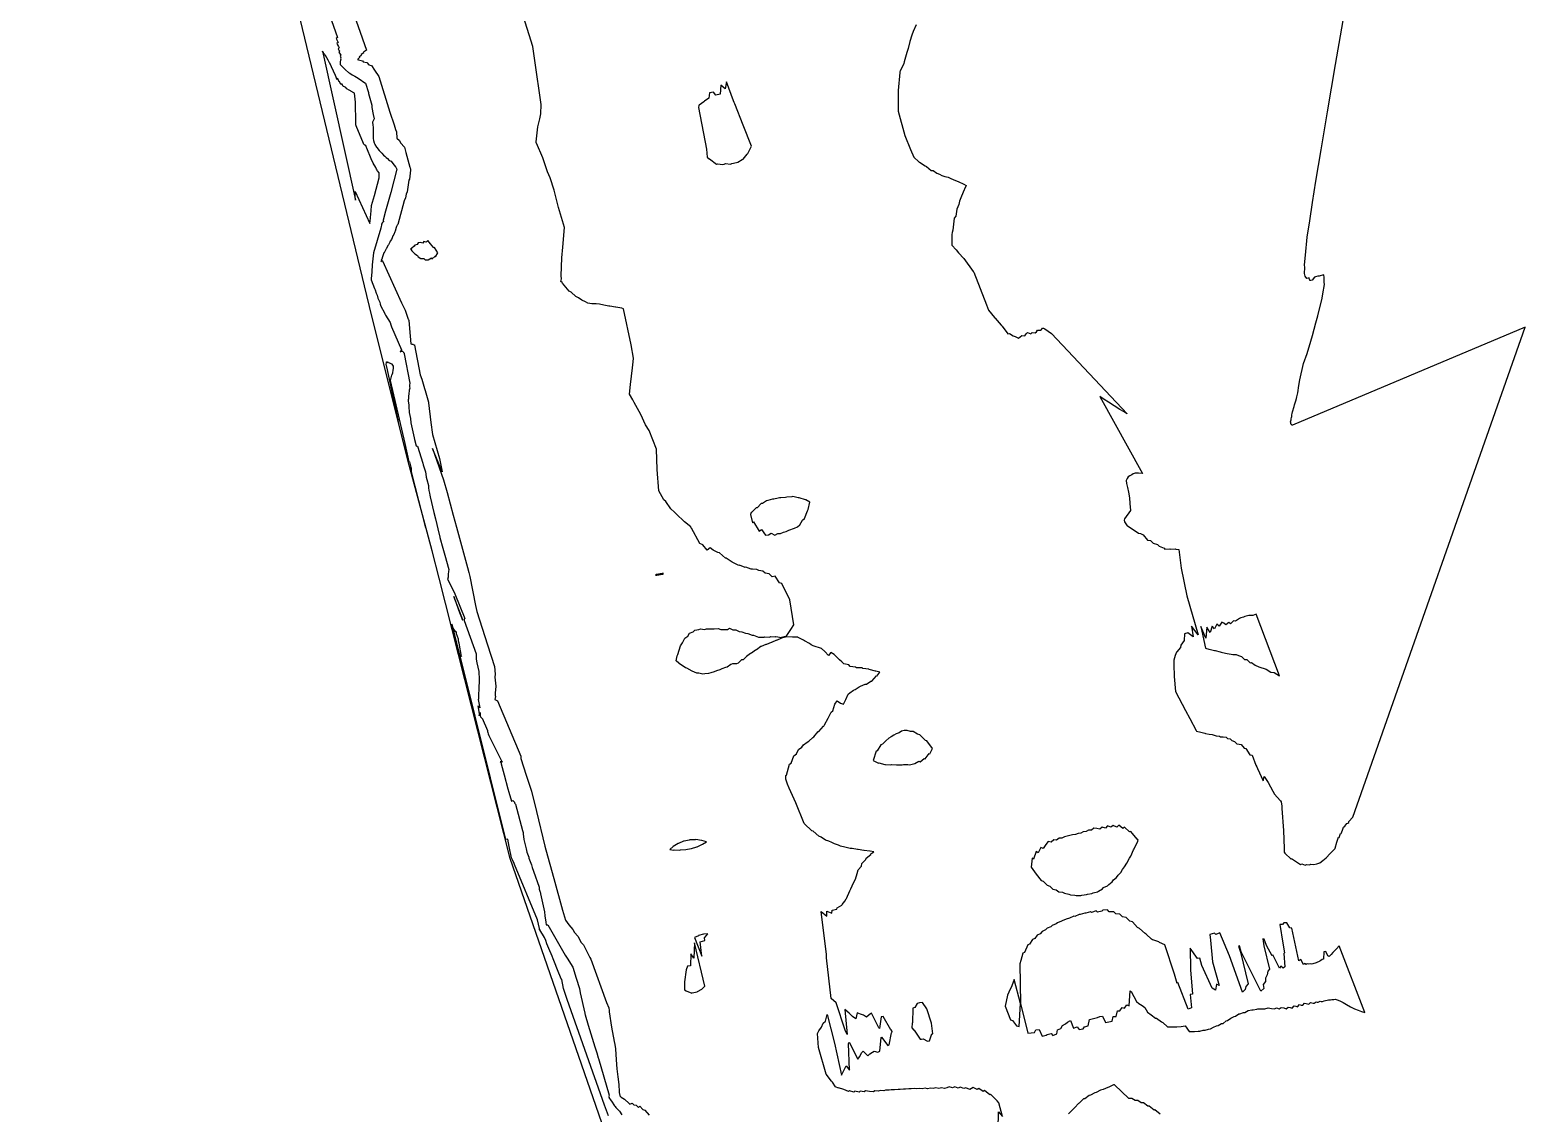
# Model space of a CAD drawing. Header units: metres. Extents: x 706349 to 713144, y 2649082 to 2655455.
# Drawn here: x 706421 to 707087, y 2653825 to 2654307 of the extents above; entities that cross this region are included whole.
import ezdxf

# ---------------------------------------------------------------- set-up
doc = ezdxf.new("R2010")
doc.units = ezdxf.units.M
for name, color, linetype in [('C-TINN-BNDY', 110, 'Continuous'), ('C-TOPO-MAJR', 9, 'Continuous'), ('C-TOPO-MINR', 8, 'Continuous')]:
    doc.layers.add(name, color=color, linetype=linetype)

msp = doc.modelspace()

# ---------------------------------------------------------------- linework, layer by layer
at = {"layer": 'C-TINN-BNDY', "color": 110, "linetype": 'Continuous', "lineweight": -3, "flags": 128}
msp.add_lwpolyline([(706690.92, 2653776.55), (706634.74, 2653938.43), (706603.15, 2654063.32), (706599.91, 2654075.47), (706589.72, 2654113.64), (706573.21, 2654179.4), (706570.87, 2654189.16), (706494.72, 2654504.87), (706438.2, 2654691.88), (706420.68, 2654774.1)], dxfattribs=at)
at = {"layer": 'C-TOPO-MAJR', "color": 9, "linetype": 'Continuous', "lineweight": -3, "flags": 128}
for points in [[(706815.7, 2654309.75), (706814.42, 2654306.79), (706813.78, 2654305.21), (706812.91, 2654302.27), (706812.07, 2654299.26), (706811.52, 2654297.4), (706810.38, 2654293.34), (706810.15, 2654292.56), (706808.58, 2654289.11), (706808.47, 2654288.81), (706808.46, 2654288.49), (706807.74, 2654280.58), (706807.75, 2654271.29), (706810.62, 2654260.42), (706813.18, 2654254.29), (706814.63, 2654250.8), (706816.87, 2654248.66), (706817.21, 2654248.61), (706819.69, 2654246.94), (706820.38, 2654246.63), (706822.41, 2654244.94), (706823.33, 2654244.85), (706824.88, 2654243.68), (706826.06, 2654243.24), (706827.19, 2654242.65), (706828.51, 2654242.13), (706829.94, 2654241.96), (706830.8, 2654241.41), (706832.42, 2654240.76), (706832.96, 2654240.61), (706834.68, 2654239.84), (706836.66, 2654238.9), (706836.92, 2654238.85), (706837.98, 2654238.21), (706837.27, 2654236.57), (706837.15, 2654236.19), (706835.98, 2654233.4), (706835.05, 2654231.16), (706834.65, 2654229.71), (706833.85, 2654227.68), (706833.38, 2654224.57), (706832.64, 2654223.59), (706832.05, 2654218.29), (706831.77, 2654217.21), (706831.57, 2654216.41), (706831.61, 2654211.58), (706833.5, 2654209.51), (706834.59, 2654208.14), (706837.02, 2654205.68), (706841.15, 2654199.86), (706841.25, 2654199.74), (706841.38, 2654199.51), (706847.01, 2654185.01), (706847.96, 2654182.68), (706850.65, 2654179.41), (706850.69, 2654179.31), (706850.87, 2654179.15), (706853.59, 2654175.92), (706854.1, 2654175.47), (706856.49, 2654172.14), (706857.28, 2654172.28), (706858.9, 2654171.26), (706859.9, 2654170.96), (706861.26, 2654170.13), (706862.13, 2654170.8), (706862.87, 2654171.4), (706864.2, 2654171.17), (706864.8, 2654172.13), (706865.38, 2654172.64), (706866.87, 2654172.13), (706867.43, 2654172.64), (706868.76, 2654172.56), (706869.33, 2654173.03), (706869.78, 2654173.69), (706871.1, 2654173.7), (706871.6, 2654174.07), (706871.99, 2654174.59), (706872.47, 2654174.59), (706873.03, 2654174.31), (706876.02, 2654172.19), (706909.79, 2654136.46), (706908.06, 2654137.5), (706906.42, 2654138.41), (706903.96, 2654140.02), (706901.41, 2654141.72), (706899.5, 2654142.87), (706897.51, 2654144.13), (706916.65, 2654109.83), (706914.85, 2654109.98), (706913.36, 2654110.01), (706912.35, 2654109.76), (706911.77, 2654109.27), (706910.89, 2654108.9), (706910.21, 2654108.37), (706909.69, 2654107.66), (706909.36, 2654106.75), (706909.47, 2654105.39), (706909.86, 2654103.63), (706910.28, 2654101.54), (706910.78, 2654099.06), (706911, 2654096.47), (706911.25, 2654093.41), (706908.57, 2654089.7), (706908.44, 2654089.15), (706908.55, 2654088.43), (706909.78, 2654086.63), (706910.14, 2654086.43), (706914.87, 2654083.28), (706915.72, 2654083.18), (706916.82, 2654082.62), (706918.75, 2654080.21), (706920.19, 2654080.09), (706921.41, 2654078.81), (706923.27, 2654078.28), (706924.03, 2654077.48), (706926.26, 2654076.56), (706926.59, 2654076.25), (706928.83, 2654076.31), (706929.01, 2654076.16), (706931.32, 2654076.28), (706931.4, 2654076.24), (706932.85, 2654076.1), (706933.82, 2654067.75), (706936.27, 2654055.34), (706941.36, 2654038.01), (706938.49, 2654041.91), (706939.11, 2654037.13), (706936.79, 2654038.85), (706935.27, 2654038.46), (706935.19, 2654035.48), (706933.72, 2654033.38), (706933.55, 2654032.44), (706931.83, 2654030.42), (706931.71, 2654030.27), (706931.19, 2654028.76), (706930.48, 2654026.69), (706930.59, 2654024.79), (706930.73, 2654019.44), (706931.34, 2654012.78), (706934.28, 2654007.13), (706935.78, 2654004.36), (706937.67, 2654000.78), (706940.46, 2653995.48), (706940.53, 2653995.36), (706940.69, 2653995.09), (706942.57, 2653994.67), (706944.37, 2653994.16), (706944.61, 2653994.09), (706946.23, 2653993.76), (706947.7, 2653993.65), (706948.05, 2653993.53), (706949.49, 2653993.1), (706950.83, 2653992.9), (706951.32, 2653992.61), (706952.57, 2653992.61), (706953.85, 2653992.38), (706954.42, 2653991.9), (706955.64, 2653991.66), (706956.39, 2653990.97), (706957.58, 2653990.48), (706958.61, 2653989.43), (706959.64, 2653989.26), (706960.63, 2653989.13), (706961.89, 2653987.48), (706962.7, 2653987.35), (706964.44, 2653984.61), (706965.42, 2653984.42), (706967.07, 2653980.02), (706967.58, 2653979.16), (706967.85, 2653978.43), (706970.35, 2653973.04), (706970.85, 2653974.88), (706972.64, 2653972.25), (706974.62, 2653968.42), (706975.45, 2653967.11), (706977.95, 2653964.19), (706978.04, 2653964.06), (706978.38, 2653963.68), (706978.63, 2653961.74), (706978.64, 2653960.67), (706979.46, 2653950.85), (706979.67, 2653942.78), (706979.79, 2653941.8), (706979.71, 2653941.14), (706980.04, 2653940.77), (706980.08, 2653940.79), (706982.78, 2653938.11), (706983.06, 2653938.33), (706985.22, 2653936.93), (706986.97, 2653935.68), (706987.53, 2653936.01), (706989.07, 2653935.4), (706989.67, 2653935.73), (706991.08, 2653935.59), (706991.65, 2653935.89), (706993, 2653935.77), (706994.27, 2653936.04), (706995.56, 2653936.53), (706996.95, 2653937.53), (706998.46, 2653938.64), (707000.3, 2653940.56), (707002.43, 2653942.87), (707002.46, 2653942.95), (707002.47, 2653942.95), (707003.27, 2653945.63), (707003.89, 2653947.82), (707004.17, 2653947.74), (707004.77, 2653949.55), (707005.09, 2653949.55), (707005.66, 2653951.06), (707006.11, 2653952.36), (707006.74, 2653952.86), (707007.24, 2653953.43), (707007.69, 2653953.92), (707008.13, 2653954.17), (707008.5, 2653954.38), (707008.6, 2653954.88), (707010.4, 2653956.73), (707087.11, 2654175.12), (706983.37, 2654131.44), (706983.18, 2654131.41), (706983.08, 2654131.51), (706982.98, 2654131.61), (706982.88, 2654131.72), (706982.66, 2654132.18), (706982.65, 2654132.43), (706982.62, 2654132.95), (706982.7, 2654133.37), (706982.78, 2654133.8), (706982.86, 2654134.25), (706983.04, 2654134.88), (706983.12, 2654135.35), (706983.1, 2654135.97), (706983.29, 2654136.66), (706983.49, 2654137.38), (706984.15, 2654139.7), (706984.38, 2654140.53), (706984.63, 2654141.4), (706984.89, 2654142.31), (706985.16, 2654143.26), (706985.3, 2654143.99), (706985.75, 2654145.8), (706986.19, 2654149.15), (706986.64, 2654151.68), (706988.32, 2654158.95), (706989.92, 2654163.33), (706991.65, 2654168.91), (706992.35, 2654171.4), (706993.91, 2654176.96), (706994.79, 2654180.08), (706996.69, 2654188.01), (706997.01, 2654189.95), (706997.69, 2654194.1), (706997.62, 2654195.13), (706997.49, 2654197.27), (706997.41, 2654198.38), (706996.88, 2654198.26), (706995.84, 2654198), (706995.32, 2654197.87), (706994.79, 2654197.75), (706993.72, 2654197.49), (706993.18, 2654197.38), (706992.24, 2654196.04), (706991.68, 2654195.94), (706991.13, 2654195.85), (706990.94, 2654196.99), (706990.38, 2654196.9), (706989.82, 2654196.81), (706989.06, 2654197.87), (706988.84, 2654199.06), (706988.98, 2654201.63), (706988.76, 2654202.92), (706989.28, 2654207.2), (706990.04, 2654215.12), (706991.16, 2654222.42), (706992.42, 2654230.68), (706993.87, 2654240.13), (706996.21, 2654254.07), (706999.07, 2654271.04), (707002.63, 2654292.14), (707046.71, 2654545.11)], [(706558.66, 2654332.72), (706570.67, 2654298.41), (706569.33, 2654297.62), (706569.42, 2654297.4), (706569.47, 2654297.28), (706568.32, 2654296.49), (706568.37, 2654296.39), (706568.42, 2654296.31), (706568.47, 2654296.22), (706567.5, 2654295.35), (706567.53, 2654295.3), (706567.56, 2654295.25), (706566.78, 2654294.42), (706566.79, 2654294.41), (706566.79, 2654294.4), (706566.8, 2654294.39), (706566.69, 2654294.25), (706567.08, 2654294.1), (706568.88, 2654293.67), (706569.27, 2654293.28), (706570.9, 2654292.96), (706571.71, 2654291.97), (706572.97, 2654291.71), (706574.33, 2654289.58), (706576.16, 2654286.82), (706576.24, 2654286.81), (706581.16, 2654270.93), (706582.98, 2654265.21), (706583.67, 2654263.12), (706584.04, 2654262.05), (706584.22, 2654259.32), (706585.41, 2654258.3), (706585.56, 2654257.91), (706585.82, 2654257.22), (706587.59, 2654255.25), (706588.24, 2654252.87), (706590.04, 2654246.3), (706590.19, 2654246.01), (706590.3, 2654245.39), (706590.28, 2654245.08), (706590.26, 2654245.05), (706589.88, 2654240.96), (706589.62, 2654240.56), (706589.19, 2654237.49), (706588.87, 2654235.3), (706588.35, 2654234.4), (706588.04, 2654232.66), (706587.44, 2654231.37), (706584.71, 2654220.81), (706584.38, 2654220.52), (706584.16, 2654220.21), (706584.02, 2654219.86), (706583.97, 2654219.46), (706583.96, 2654219.45), (706583.96, 2654219.45), (706583.45, 2654217.78), (706583.27, 2654217.54), (706582.83, 2654216.32), (706582.49, 2654215.8), (706582.11, 2654214.86), (706581.86, 2654214.2), (706581.32, 2654213.38), (706581.09, 2654212.92), (706580.46, 2654211.83), (706580.28, 2654211.48), (706579.55, 2654210.1), (706579.41, 2654209.98), (706578.62, 2654208.25), (706578.54, 2654208.18), (706578.47, 2654208.13), (706577.67, 2654205.91), (706577.65, 2654205.89), (706577.3, 2654204.77), (706577.43, 2654204.88), (706577.66, 2654205.01), (706577.11, 2654204.34), (706577.5, 2654204.69), (706577.87, 2654204.65), (706586.34, 2654185.93), (706587.03, 2654184.51), (706587.52, 2654183.5), (706587.91, 2654182.72), (706589.34, 2654178.64), (706589.41, 2654178.49), (706589.43, 2654178.44), (706589.56, 2654178.07), (706590.11, 2654171.1), (706590.52, 2654167.61), (706590.84, 2654167.56), (706591.42, 2654167.46), (706591.47, 2654167.41), (706591.49, 2654167.37), (706592.14, 2654167.27), (706592.16, 2654167.21), (706592.16, 2654167.13), (706594.68, 2654153.78), (706595.35, 2654151.99), (706596.5, 2654147.83), (706596.86, 2654146.9), (706598.37, 2654141.62), (706598.38, 2654141.57), (706598.4, 2654141.48), (706598.4, 2654141.37), (706599.34, 2654132.6), (706600.18, 2654127.27), (706603.28, 2654116.52), (706604.48, 2654110.66), (706600.19, 2654121.09), (706605.06, 2654107), (706606.61, 2654101.46), (706609.39, 2654091.37), (706610.82, 2654086.03), (706615.72, 2654068), (706616.33, 2654065.84), (706616.8, 2654064.07), (706619.24, 2654051.13), (706619.84, 2654048.42), (706624.7, 2654033.54), (706627.73, 2654023.86), (706628.03, 2654020.56), (706627.96, 2654019.1), (706628.31, 2654015.2), (706628.01, 2654011.98), (706628.08, 2654011.02), (706628.13, 2654010.57), (706627.93, 2654009.25), (706628.25, 2654009.04), (706629.08, 2654008.69), (706639.43, 2653983.95), (706639.56, 2653982.98), (706641.93, 2653975.56), (706644.25, 2653968.4), (706646.48, 2653959.35), (706650.26, 2653943.95), (706650.71, 2653942.27), (706654.27, 2653929.53), (706658.1, 2653915.31), (706659.34, 2653910.86), (706660.93, 2653908.83), (706662.7, 2653906.77), (706663.45, 2653905.4), (706664.94, 2653903.75), (706666.43, 2653900.97), (706667.43, 2653899.9), (706670.13, 2653894.62), (706670.31, 2653894.34), (706670.73, 2653893.55), (706677.72, 2653874.28), (706678.66, 2653871.84), (706678.81, 2653870.71), (706678.9, 2653870.02), (706679.91, 2653863.31), (706681.07, 2653856.93), (706681.33, 2653855.48), (706681.73, 2653853.57), (706681.97, 2653848.73), (706682.32, 2653844.68), (706682.76, 2653841.14), (706683, 2653838.91), (706683.18, 2653837.54), (706683.28, 2653834.63), (706683.33, 2653834.21), (706683.37, 2653833.93), (706683.41, 2653833.73), (706683.61, 2653832.66), (706684.16, 2653832.13), (706684.24, 2653832.04), (706685.69, 2653831.19), (706685.96, 2653830.91), (706687.53, 2653829.55), (706688.12, 2653828.98), (706689.05, 2653829.39), (706689.81, 2653828.63), (706690.83, 2653828.5), (706691.89, 2653827.4), (706692.56, 2653828.08), (706693.93, 2653826.51), (706694.7, 2653826.26), (706696.63, 2653824.1)], [(706852.2, 2653817.73), (706852.46, 2653825.49), (706854.17, 2653823.42), (706852.59, 2653829.5), (706851.83, 2653830.49), (706851.75, 2653830.39), (706848.88, 2653833.44), (706848.5, 2653833.11), (706846.2, 2653834.98), (706845.63, 2653834.57), (706843.64, 2653835.94), (706842.93, 2653835.49), (706841.16, 2653836.42), (706840.34, 2653835.96), (706839.58, 2653835.53), (706837.8, 2653836.3), (706836.95, 2653835.86), (706835.31, 2653836.54), (706834.38, 2653836.09), (706832.88, 2653836.64), (706831.87, 2653836.24), (706830.48, 2653836.7), (706829.39, 2653836.29), (706828.33, 2653835.87), (706826.93, 2653836.24), (706825.79, 2653835.89), (706824.48, 2653836.22), (706823.29, 2653835.87), (706822.06, 2653836.13), (706820.81, 2653835.83), (706819.65, 2653836.06), (706818.34, 2653835.75), (706817.23, 2653836), (706815.87, 2653835.78), (706814.82, 2653835.94), (706813.4, 2653835.72), (706812.41, 2653835.8), (706810.96, 2653835.61), (706810.02, 2653835.61), (706808.52, 2653835.47), (706807.63, 2653835.42), (706806.11, 2653835.32), (706804.52, 2653835.29), (706803.7, 2653835.16), (706802.1, 2653835.16), (706801.33, 2653834.94), (706799.69, 2653834.98), (706798.96, 2653834.7), (706797.3, 2653834.85), (706796.62, 2653834.48), (706794.93, 2653834.61), (706793.13, 2653834.88), (706792.59, 2653834.49), (706790.74, 2653834.75), (706790.25, 2653834.32), (706788.33, 2653834.78), (706787.9, 2653834.36), (706785.93, 2653834.95), (706785.59, 2653834.57), (706783.48, 2653835.42), (706781.11, 2653836.23), (706781.03, 2653836.14), (706779.73, 2653836.71), (706778.37, 2653838.8), (706777.93, 2653839.26), (706775.56, 2653842.34), (706772.23, 2653854.18), (706771.77, 2653860.46), (706772.34, 2653861.65), (706773.5, 2653863.18), (706774.22, 2653865.08), (706775.23, 2653865.9), (706776.03, 2653868.96), (706779.29, 2653856.05), (706782.45, 2653841.83), (706783.6, 2653844.26), (706784.43, 2653846.1), (706785.97, 2653844.11), (706785.58, 2653855.91), (706785.69, 2653856.3), (706785.77, 2653856.52), (706789.67, 2653849.01), (706790.46, 2653850.03), (706791.49, 2653851.9), (706792.12, 2653852.54), (706794.16, 2653850.55), (706794.99, 2653851.3), (706796.28, 2653852.11), (706797.05, 2653852.62), (706798.69, 2653852.1), (706799.52, 2653852.63), (706800.09, 2653858.62), (706800.28, 2653858.75), (706803.08, 2653855.06), (706803.73, 2653855.37), (706804.77, 2653860.75), (706804.83, 2653860.78), (706805, 2653861.36), (706804.54, 2653862.09), (706804.45, 2653862.07), (706800.93, 2653868.02), (706800.08, 2653867.88), (706799.41, 2653862.7), (706799.04, 2653862.96), (706795.72, 2653869.53), (706794.71, 2653868.81), (706793.57, 2653867.69), (706792.24, 2653868.64), (706790.88, 2653869.01), (706789.38, 2653869.69), (706788.75, 2653866.95), (706787.35, 2653868.02), (706785.85, 2653869.47), (706783.88, 2653871.05), (706785.01, 2653859.92), (706784.09, 2653861.97), (706780.1, 2653874.13), (706777.88, 2653876.08), (706775.73, 2653894.11), (706775.67, 2653895.69), (706773.43, 2653914.71), (706775.82, 2653912.76), (706775.88, 2653914.89), (706778.1, 2653914.04), (706778.25, 2653915.37), (706780.33, 2653915.77), (706780.5, 2653916.4), (706782.58, 2653917.56), (706782.67, 2653917.88), (706783.84, 2653919.31), (706784.57, 2653920.37), (706784.67, 2653920.62), (706786.17, 2653923.95), (706786.63, 2653924.9), (706787.83, 2653927.54), (706788.66, 2653929.2), (706789.4, 2653931.78), (706789.85, 2653933.4), (706791.28, 2653935.02), (706791.53, 2653936.2), (706793.27, 2653937.9), (706793.41, 2653938.51), (706795.43, 2653940.23), (706795.47, 2653940.43), (706796.8, 2653941.39), (706795.19, 2653941.61), (706795.11, 2653941.63), (706792.54, 2653941.97), (706792.33, 2653942.01), (706789.9, 2653942.37), (706789.54, 2653942.47), (706787.24, 2653942.83), (706786.25, 2653942.88), (706783.96, 2653943.43), (706781.96, 2653943.88), (706781.09, 2653944.31), (706779.28, 2653944.94), (706778.16, 2653945.5), (706776.77, 2653946.18), (706775.29, 2653946.59), (706773.42, 2653947.92), (706772.28, 2653948.4), (706769.77, 2653950.54), (706769.15, 2653950.77), (706765.91, 2653953.85), (706765.89, 2653953.86), (706765.82, 2653953.94), (706762.11, 2653963.15), (706759.09, 2653969.74), (706758.33, 2653971.52), (706757.66, 2653973.74), (706757.65, 2653975.4), (706757.85, 2653975.55), (706759.25, 2653980.43), (706760, 2653980.9), (706761.16, 2653984.09), (706762.29, 2653984.97), (706763.26, 2653986.91), (706764.69, 2653987.92), (706765.52, 2653989), (706767.12, 2653990.15), (706767.84, 2653990.71), (706769.57, 2653992.34), (706770.13, 2653992.56), (706771.99, 2653994.9), (706772.3, 2653994.97), (706774.42, 2653997.33), (706774.48, 2653997.33), (706774.8, 2653997.86), (706776.46, 2654000.92), (706777.86, 2654003.58), (706778.51, 2654004.24), (706779.43, 2654007.12), (706780.43, 2654008.61), (706782.04, 2654007.64), (706783.38, 2654007.14), (706784.3, 2654009.26), (706785.37, 2654011.66), (706786.2, 2654012.21), (706787.84, 2654013.35), (706788.58, 2654013.66), (706790.36, 2654014.92), (706790.96, 2654015.18), (706792.95, 2654016.01), (706793.55, 2654015.98), (706795.51, 2654017.42), (706795.98, 2654017.38), (706797.98, 2654019.7), (706798.21, 2654019.61), (706799.44, 2654021.43), (706797.69, 2654021.83), (706797.61, 2654021.86), (706794.78, 2654022.59), (706794.55, 2654022.72), (706791.95, 2654023.02), (706791.59, 2654023.28), (706789.17, 2654023.26), (706788.7, 2654023.62), (706786.33, 2654023.98), (706785.66, 2654024.67), (706783.49, 2654025.09), (706782.62, 2654025.96), (706781.53, 2654026.89), (706779.22, 2654029.23), (706777.74, 2654030.17), (706776.67, 2654028.84), (706774.95, 2654030.58), (706773.49, 2654031.93), (706769.85, 2654033.16), (706768.93, 2654033.63), (706768.14, 2654034.18), (706765.97, 2654035.33), (706765.5, 2654035.65), (706763.1, 2654036.88), (706762.9, 2654037.01), (706760.58, 2654037.05), (706758.1, 2654037.12), (706758.08, 2654037.13), (706755.72, 2654036.59), (706755.7, 2654036.6), (706753.49, 2654035.55), (706753.41, 2654035.59), (706751.2, 2654034.61), (706751.08, 2654034.62), (706748.92, 2654033.7), (706748.75, 2654033.72), (706746.62, 2654032.84), (706746.42, 2654032.83), (706744.47, 2654031.32), (706744.14, 2654031.26), (706742.28, 2654029.83), (706741.85, 2654029.7), (706740.07, 2654028.35), (706738.52, 2654026.89), (706737.84, 2654026.84), (706736.36, 2654025.37), (706735.59, 2654025.04), (706733.79, 2654025.08), (706733.04, 2654024.86), (706731.53, 2654023.66), (706730.67, 2654023.4), (706729.08, 2654022.84), (706728.21, 2654022.45), (706726.65, 2654021.92), (706725.72, 2654021.49), (706724.16, 2654021.16), (706723.19, 2654020.83), (706721.56, 2654020.71), (706720.59, 2654020.47), (706718.8, 2654021.01), (706717.91, 2654021.01), (706715.92, 2654021.89), (706713.47, 2654023.21), (706712.95, 2654023.29), (706710.06, 2654025.29), (706709.89, 2654025.33), (706708.73, 2654026.45), (706709.15, 2654028.61), (706709.42, 2654029.24), (706710.72, 2654033.19), (706711.58, 2654034.39), (706712.59, 2654036.6), (706713.92, 2654037.48), (706714.74, 2654038.75), (706716.35, 2654039.36), (706717.05, 2654040.15), (706718.84, 2654040.46), (706719.56, 2654040.74), (706721.4, 2654040.47), (706722.21, 2654040.64), (706723.94, 2654040.69), (706724.82, 2654040.72), (706725.74, 2654040.76), (706727.42, 2654040.83), (706728.6, 2654040.33), (706731.55, 2654040.4), (706732.56, 2654041.02), (706733.95, 2654040.24), (706735.29, 2654040.28), (706736.83, 2654039.54), (706737.99, 2654039.33), (706739.7, 2654038.75), (706740.63, 2654038.57), (706742.58, 2654037.86), (706743.24, 2654037.85), (706745.45, 2654036.93), (706745.85, 2654037.01), (706747.99, 2654036.95), (706748.29, 2654037.09), (706750.52, 2654037.01), (706750.73, 2654037.26), (706753.06, 2654037.07), (706753.18, 2654037.34), (706755.63, 2654036.91), (706755.65, 2654036.99), (706757.99, 2654037.53), (706758.02, 2654037.78), (706759.79, 2654040.44), (706761.11, 2654042.46), (706759.32, 2654053.69), (706755.88, 2654060.85), (706754.84, 2654061.18), (706752.87, 2654064.11), (706751.51, 2654063.85), (706750.14, 2654065.23), (706748.46, 2654065.48), (706747.42, 2654066.42), (706745.53, 2654066.63), (706744.75, 2654067.1), (706742.72, 2654067.29), (706742.14, 2654067.34), (706739.83, 2654068.17), (706739.43, 2654068.09), (706736.92, 2654069.07), (706736.7, 2654068.95), (706733.97, 2654070.23), (706733.95, 2654070.21), (706733.67, 2654070.37), (706731.05, 2654072.21), (706730.73, 2654072.15), (706728.06, 2654074.51), (706727.25, 2654074.64), (706725.18, 2654075.74), (706723.87, 2654076.77), (706722.48, 2654075.79), (706720.67, 2654078.11), (706719.32, 2654078.64), (706715.56, 2654085.6), (706715.48, 2654085.58), (706715.29, 2654086.09), (706712.37, 2654088.31), (706711.8, 2654088.91), (706709.31, 2654091.31), (706708.01, 2654092.68), (706706.31, 2654094.09), (706704.09, 2654097.35), (706703.24, 2654098.16), (706701.03, 2654102.19), (706700.28, 2654111.62), (706699.89, 2654120.68), (706696.67, 2654128.98), (706695.13, 2654131.54), (706692.95, 2654136.22), (706689.97, 2654141.59), (706689.41, 2654142.73), (706687.9, 2654145.3), (706688.4, 2654149.61), (706689.26, 2654156.95), (706689.56, 2654159.6), (706689.68, 2654161.2), (706688.72, 2654167.15), (706685.25, 2654183.22), (706684.53, 2654183.53), (706684.45, 2654183.52), (706681.87, 2654184.03), (706681.63, 2654184.03), (706679.21, 2654184.51), (706678.79, 2654184.51), (706676.53, 2654184.92), (706674.51, 2654185.29), (706673.01, 2654185.54), (706671.14, 2654185.52), (706669.37, 2654185.84), (706668.29, 2654186.42), (706666.7, 2654187.06), (706665.21, 2654188.13), (706663.95, 2654188.68), (706661.9, 2654190.62), (706661.06, 2654191.19), (706658.07, 2654194.65), (706657.91, 2654194.94), (706657.37, 2654195.46), (706657.55, 2654196.6), (706657.46, 2654197.92), (706657.76, 2654206.04), (706658.15, 2654210.75), (706658.9, 2654219.45), (706656.22, 2654228.36), (706654.33, 2654236.13), (706652.61, 2654241.61), (706651.45, 2654244.26), (706649.33, 2654250.53), (706646.44, 2654257), (706646.39, 2654257.13), (706646.35, 2654257.33), (706646.33, 2654257.53), (706646.34, 2654257.7), (706647.13, 2654264.29), (706648, 2654267.89), (706648.45, 2654270.07), (706648.56, 2654274.29), (706645.72, 2654293.86), (706644.78, 2654300.04), (706640.73, 2654313.38)], [(706924.43, 2653824.56), (706922.14, 2653826.36), (706921.8, 2653826.34), (706919.58, 2653828.1), (706918.89, 2653828.12), (706917.03, 2653829.49), (706916.04, 2653829.55), (706914.46, 2653830.57), (706913.24, 2653830.63), (706911.89, 2653831.46), (706910.48, 2653831.45), (706904.09, 2653837.55), (706903.88, 2653837.52), (706903.66, 2653837.49), (706901.57, 2653836.5), (706901.09, 2653836.42), (706899.1, 2653835.42), (706898.51, 2653835.33), (706897.91, 2653835.22), (706895.96, 2653834.17), (706895.32, 2653834.05), (706893.37, 2653832.92), (706892.76, 2653832.81), (706890.82, 2653831.35), (706890.35, 2653831.26), (706888.3, 2653829.33), (706888.07, 2653829.28), (706886.47, 2653827.49), (706885.84, 2653826.87), (706885.81, 2653826.84), (706883.6, 2653824.63)]]:
    msp.add_lwpolyline(points, dxfattribs=at)
for points in [[(706731.19, 2654284.38), (706730.58, 2654281.25), (706728.6, 2654282.86), (706728.4, 2654278.85), (706726.34, 2654278.47), (706725.4, 2654279.81), (706723.56, 2654279.44), (706723.36, 2654277.13), (706721.35, 2654275.72), (706721.1, 2654275.41), (706718.93, 2654273.96), (706718.84, 2654273.79), (706718.65, 2654273), (706722.2, 2654254.45), (706722.54, 2654250.82), (706723.47, 2654250.07), (706723.59, 2654250.05), (706726.77, 2654247.7), (706727.22, 2654247.84), (706729.59, 2654247.59), (706730.13, 2654247.75), (706730.67, 2654247.92), (706732.98, 2654247.72), (706733.6, 2654247.92), (706735.62, 2654248.42), (706736.23, 2654248.62), (706738.09, 2654249.81), (706738.62, 2654249.99), (706740.38, 2654252.13), (706740.68, 2654252.38), (706742.33, 2654255.71), (706738.53, 2654265.05), (706734.85, 2654274.62), (706734.6, 2654275.15), (706734.24, 2654275.98), (706731.19, 2654284.38)], [(706742.3, 2654092.55), (706742.19, 2654092.55), (706741.86, 2654091.66), (706742.76, 2654087.89), (706743.18, 2654088.37), (706745.78, 2654084.27), (706746.7, 2654085), (706748.59, 2654082.35), (706749.94, 2654082.62), (706751.14, 2654083.35), (706752.67, 2654082.46), (706753.98, 2654083.18), (706755.25, 2654083.1), (706756.56, 2654083.76), (706757.78, 2654084.01), (706758.98, 2654084.61), (706761.54, 2654085.51), (706762.81, 2654086.13), (706763.88, 2654087.05), (706765.1, 2654089.12), (706765.88, 2654089.84), (706767.27, 2654093.29), (706767.61, 2654093.81), (706768.28, 2654097.14), (706766.51, 2654098.14), (706766.35, 2654098.11), (706763.52, 2654099.08), (706763.18, 2654099.03), (706760.68, 2654099.58), (706760.21, 2654099.5), (706758.03, 2654099.32), (706757.52, 2654099.23), (706755.39, 2654099.03), (706754.83, 2654099.01), (706754.26, 2654098.91), (706752.22, 2654098.51), (706751.61, 2654098.49), (706749.64, 2654097.84), (706749.06, 2654097.75), (706747.17, 2654096.57), (706746.68, 2654096.51), (706744.76, 2654094.55), (706744.45, 2654094.57), (706742.3, 2654092.55)], [(706702.58, 2654065.36), (706702.56, 2654065.35), (706700.01, 2654064.87), (706699.99, 2654064.86), (706699.52, 2654064.66), (706700.03, 2654064.64), (706700.05, 2654064.62), (706700.08, 2654064.58), (706702.63, 2654065.06), (706702.66, 2654065), (706703.12, 2654065.33), (706702.58, 2654065.36)], [(706966.46, 2654046.96), (706965.78, 2654046.69), (706965.19, 2654046.71), (706964.59, 2654046.68), (706964.01, 2654046.6), (706963.42, 2654046.49), (706962.84, 2654046.35), (706962.25, 2654046.17), (706961.67, 2654045.96), (706960.4, 2654045.53), (706959.81, 2654045.3), (706958.46, 2654044.45), (706957.89, 2654044.18), (706957.21, 2654044.32), (706955.87, 2654042.95), (706955.1, 2654043.52), (706953.68, 2654042.52), (706952.85, 2654043.2), (706951.88, 2654043.67), (706950.8, 2654041.91), (706949.72, 2654042.84), (706948.71, 2654040.68), (706947.57, 2654041.86), (706946.7, 2654039.01), (706945.2, 2654041.39), (706944.88, 2654036.58), (706942.51, 2654041.76), (706944.59, 2654032.11), (706946.11, 2654031.71), (706946.25, 2654031.67), (706948.65, 2654031.03), (706948.98, 2654031), (706951.15, 2654030.49), (706951.7, 2654030.3), (706953.65, 2654029.85), (706954.31, 2654029.75), (706956.05, 2654029.37), (706956.85, 2654029.24), (706958.35, 2654029.26), (706959.3, 2654028.8), (706960.73, 2654028.43), (706962.05, 2654027.04), (706963.07, 2654027), (706964.53, 2654025.54), (706965.22, 2654025.77), (706966.75, 2654024.49), (706968.36, 2654023.73), (706971.64, 2654022.68), (706973.74, 2654021.45), (706975.25, 2654021.2), (706977.64, 2654019.7), (706967.19, 2654047.22), (706966.46, 2654046.96)], [(706814.4, 2653994.95), (706813.17, 2653994.92), (706811.73, 2653995.38), (706810.36, 2653995.35), (706809.21, 2653995.12), (706808.08, 2653994.41), (706806.86, 2653993.9), (706805.69, 2653993.4), (706804.5, 2653992.62), (706803.5, 2653991.96), (706802.25, 2653990.77), (706800.76, 2653989.37), (706799.97, 2653989.03), (706798.38, 2653986.41), (706797.9, 2653986.19), (706796.57, 2653982.11), (706798.95, 2653980.88), (706799.13, 2653980.96), (706801.7, 2653980.22), (706802.02, 2653980.32), (706804.32, 2653980.11), (706804.71, 2653980.22), (706806.92, 2653980.06), (706807.4, 2653980.15), (706809.49, 2653980.17), (706810.02, 2653980.22), (706812.05, 2653980.24), (706812.68, 2653980.14), (706814.55, 2653980.5), (706815.11, 2653980.73), (706816.92, 2653981.71), (706817.52, 2653981.5), (706819.27, 2653982.95), (706819.76, 2653982.79), (706821.47, 2653985.16), (706821.74, 2653985.05), (706822.94, 2653987.45), (706820.41, 2653990.78), (706819.85, 2653990.92), (706817.28, 2653993.5), (706816.23, 2653993.71), (706814.4, 2653994.95)], [(706914.29, 2653947.07), (706914.21, 2653947.05), (706911.39, 2653950.48), (706910.83, 2653950.21), (706908.63, 2653952.35), (706907.81, 2653951.82), (706905.97, 2653953.26), (706905.08, 2653952.28), (706903.46, 2653953.1), (706902.49, 2653952.29), (706900.97, 2653952.91), (706900.06, 2653951.84), (706898.58, 2653952.28), (706897.61, 2653951.41), (706896.18, 2653951.75), (706894.94, 2653951.83), (706893.86, 2653950.94), (706892.56, 2653951.07), (706891.46, 2653950.41), (706890.2, 2653950.32), (706889.11, 2653949.7), (706887.84, 2653949.59), (706886.71, 2653949.14), (706885.43, 2653948.94), (706884.26, 2653948.62), (706883.02, 2653948.27), (706881.81, 2653948.09), (706880.62, 2653947.51), (706879.4, 2653947.39), (706878.26, 2653946.54), (706877.01, 2653946.65), (706875.87, 2653945.73), (706874.59, 2653945.96), (706873.55, 2653944.6), (706872.31, 2653942.82), (706871.33, 2653943.22), (706870.07, 2653940.96), (706869.22, 2653941.52), (706868.01, 2653938.04), (706867.47, 2653938.54), (706866.91, 2653934.54), (706869.12, 2653931.47), (706871.39, 2653928.53), (706872.24, 2653928.33), (706874.02, 2653926.5), (706875.21, 2653926.12), (706876.65, 2653924.8), (706878.15, 2653924.4), (706879.29, 2653923.55), (706880.97, 2653923.32), (706881.89, 2653922.95), (706883.76, 2653922.53), (706884.53, 2653922.22), (706886.48, 2653922), (706887.09, 2653921.95), (706889.09, 2653921.93), (706889.61, 2653922.07), (706891.59, 2653922.29), (706892.07, 2653922.56), (706894.07, 2653922.78), (706894.52, 2653923.11), (706896.48, 2653923.56), (706896.94, 2653923.91), (706898.75, 2653924.82), (706899.24, 2653925.4), (706900.96, 2653926.28), (706901.53, 2653926.86), (706903.07, 2653927.92), (706903.67, 2653928.85), (706905.06, 2653929.88), (706905.76, 2653931.02), (706906.9, 2653932.14), (706907.72, 2653933.51), (706908.63, 2653934.66), (706909.58, 2653936.28), (706910.72, 2653938.59), (706911.31, 2653939.39), (706912.62, 2653942.22), (706912.94, 2653942.67), (706914.43, 2653946.08), (706914.47, 2653946.13), (706914.6, 2653946.53), (706914.29, 2653947.07)], [(706720.16, 2653946.44), (706720.03, 2653946.39), (706717.43, 2653946.78), (706717.19, 2653946.71), (706714.83, 2653946.72), (706714.52, 2653946.61), (706712.3, 2653946.15), (706711.99, 2653946.06), (706709.83, 2653945.14), (706709.59, 2653945.05), (706707.44, 2653943.74), (706707.32, 2653943.69), (706705.97, 2653942.47), (706707.76, 2653942.17), (706707.84, 2653942.19), (706710.43, 2653942.15), (706710.59, 2653942.18), (706713.06, 2653942.33), (706715.39, 2653942.81), (706715.59, 2653942.82), (706717.89, 2653943.65), (706718.05, 2653943.63), (706720.41, 2653944.73), (706720.5, 2653944.71), (706722.24, 2653945.8), (706720.16, 2653946.44)], [(706918.15, 2653904.75), (706917.74, 2653904.98), (706915.19, 2653907.23), (706914.35, 2653907.68), (706912.17, 2653910.11), (706910.9, 2653910.54), (706909.3, 2653912.17), (706907.73, 2653912.4), (706906.5, 2653913.59), (706904.68, 2653913.81), (706903.76, 2653914.59), (706901.79, 2653914.56), (706901, 2653915.45), (706898.88, 2653915.33), (706898.5, 2653914.87), (706896.49, 2653914.42), (706895.87, 2653915.03), (706893.84, 2653914.4), (706893.36, 2653914.57), (706891.33, 2653913.97), (706890.88, 2653914.07), (706888.86, 2653913.38), (706888.41, 2653913.41), (706886.45, 2653912.62), (706885.97, 2653912.63), (706884.04, 2653911.78), (706883.54, 2653911.68), (706883.04, 2653911.49), (706881.1, 2653910.77), (706880.55, 2653910.52), (706878.71, 2653909.72), (706878.1, 2653909.31), (706876.39, 2653908.56), (706875.7, 2653907.99), (706874.08, 2653907.36), (706873.31, 2653906.58), (706871.85, 2653905.88), (706870.95, 2653904.84), (706869.62, 2653904.28), (706868.6, 2653902.8), (706867.48, 2653902.3), (706866.28, 2653900.21), (706865.43, 2653899.88), (706864.03, 2653896.52), (706863.2, 2653896.22), (706862.4, 2653892.93), (706861.94, 2653891.52), (706862.2, 2653873.79), (706865.45, 2653860.6), (706866.95, 2653860.68), (706868.47, 2653860.88), (706869.11, 2653862.03), (706870.54, 2653862.19), (706871.88, 2653859.24), (706873.61, 2653859.7), (706874.13, 2653860.05), (706875.85, 2653860.49), (706876.58, 2653859.6), (706878.33, 2653860.21), (706878.69, 2653862.05), (706880.2, 2653862.68), (706880.89, 2653863.98), (706882.23, 2653864.73), (706883.18, 2653865.48), (706884.43, 2653866.16), (706885.89, 2653862.77), (706887.5, 2653863.34), (706888.4, 2653862.14), (706890.15, 2653862.58), (706890.76, 2653863.34), (706892.38, 2653863.85), (706892.91, 2653866.6), (706894.2, 2653866.98), (706895.27, 2653867.19), (706896.54, 2653867.5), (706897.6, 2653867.93), (706898.8, 2653868.19), (706900.16, 2653865.37), (706903.05, 2653865.87), (706903.54, 2653867.94), (706904.79, 2653868.02), (706905.41, 2653870.52), (706906.5, 2653870.46), (706907.5, 2653872), (706908.52, 2653871.72), (706909.62, 2653873.2), (706910.58, 2653872.77), (706911.13, 2653879.49), (706911.51, 2653879.19), (706913.96, 2653874.71), (706914.93, 2653873.86), (706916.37, 2653872.92), (706917.56, 2653872), (706918.84, 2653869.97), (706920.38, 2653868.77), (706922.32, 2653867.24), (706922.84, 2653867.25), (706924.98, 2653865.6), (706925.58, 2653865.26), (706927.79, 2653863.46), (706927.87, 2653863.41), (706929.82, 2653863.36), (706929.9, 2653863.38), (706931.89, 2653863.44), (706933.75, 2653863.58), (706935.59, 2653863.79), (706937.32, 2653861.29), (706938.99, 2653861.34), (706939.73, 2653861.33), (706941.32, 2653861.53), (706942.14, 2653861.53), (706943.64, 2653861.92), (706944.52, 2653861.91), (706945.98, 2653862.31), (706946.86, 2653862.45), (706948.17, 2653863.23), (706949.61, 2653863.86), (706950.38, 2653864.05), (706951.75, 2653864.92), (706952.54, 2653864.95), (706953.84, 2653866.11), (706954.54, 2653866.18), (706955.9, 2653867.22), (706957.45, 2653868.05), (706958.03, 2653868.09), (706959.49, 2653869.25), (706960.03, 2653869.19), (706961.65, 2653869.79), (706962.2, 2653869.77), (706963.68, 2653870.73), (706965.36, 2653871), (706965.89, 2653871.04), (706967.5, 2653871.32), (706968.05, 2653871.45), (706969.68, 2653871.41), (706971.15, 2653871.38), (706972.54, 2653871.83), (706974.11, 2653871.6), (706975.47, 2653871.41), (706976.25, 2653871.86), (706977.57, 2653871.49), (706978.4, 2653871.95), (706979.57, 2653871.8), (706980.62, 2653871.43), (706981.48, 2653872.16), (706982.45, 2653872), (706983.33, 2653871.67), (706984.14, 2653872.71), (706984.99, 2653872.55), (706985.74, 2653872.38), (706986.56, 2653873.32), (706987.35, 2653873.03), (706988.01, 2653872.98), (706988.8, 2653873.92), (706989.49, 2653873.75), (706990.12, 2653873.58), (706990.67, 2653873.49), (706991.51, 2653874.27), (706992.09, 2653874.1), (706992.61, 2653874.01), (706993.11, 2653873.9), (706993.96, 2653874.56), (706994.46, 2653874.45), (706994.93, 2653874.33), (706995.77, 2653874.81), (706996.26, 2653874.71), (706996.75, 2653874.73), (706997.6, 2653875.05), (706998.11, 2653875.13), (706998.96, 2653875.31), (706999.49, 2653875.43), (707000.37, 2653875.44), (707000.92, 2653875.6), (707001.86, 2653875.51), (707002.39, 2653875.77), (707003.41, 2653875.48), (707004.59, 2653874.96), (707006.01, 2653874.17), (707007.58, 2653873.33), (707009.34, 2653872.34), (707011.09, 2653871.48), (707012.69, 2653870.81), (707014.19, 2653870.29), (707015.69, 2653869.76), (707004.22, 2653899.47), (707003.12, 2653898.21), (707002.2, 2653897.24), (707001.39, 2653896.47), (707000.6, 2653895.64), (706999.85, 2653894.73), (706999.2, 2653895.07), (706998.32, 2653896.9), (706997.36, 2653896.86), (706997.23, 2653893.59), (706996.71, 2653893.33), (706996.1, 2653892.9), (706995.56, 2653892.6), (706995.06, 2653892.35), (706994.55, 2653892.14), (706994.06, 2653891.98), (706993.59, 2653891.8), (706992.93, 2653891.68), (706992.46, 2653891.52), (706991.96, 2653891.34), (706991.28, 2653891.46), (706990.77, 2653891.25), (706990.05, 2653891.47), (706989.54, 2653891.23), (706988.8, 2653891.55), (706988.29, 2653891.23), (706987.14, 2653893.41), (706986.73, 2653893.17), (706986.28, 2653892.81), (706984.5, 2653901.18), (706983.14, 2653907.41), (706982.24, 2653907.56), (706980.87, 2653909.72), (706979.64, 2653909.69), (706979.02, 2653908.96), (706977.83, 2653908.97), (706979.14, 2653900.72), (706979.85, 2653896.38), (706979.61, 2653896.04), (706979.97, 2653890.2), (706979.32, 2653889.59), (706978.22, 2653890.39), (706977.65, 2653889.58), (706974.67, 2653895.45), (706974.42, 2653894.98), (706971.8, 2653899.68), (706970.76, 2653902.47), (706970.25, 2653902.66), (706970.73, 2653899.48), (706973.13, 2653889.13), (706972.51, 2653888.15), (706972.19, 2653886.51), (706971.46, 2653885.13), (706971.37, 2653883.59), (706970.33, 2653882.31), (706970.65, 2653880.42), (706969.31, 2653879.22), (706960.58, 2653896.8), (706959.8, 2653899.5), (706959.34, 2653899.35), (706960.2, 2653896.67), (706963.65, 2653882.53), (706962.6, 2653881.44), (706962.35, 2653880.03), (706961.11, 2653878.91), (706955.32, 2653895.01), (706951.08, 2653905.21), (706949.27, 2653904.55), (706948.64, 2653905.14), (706946.66, 2653904.55), (706946.96, 2653901.98), (706947.8, 2653892.41), (706950.78, 2653881.76), (706949.56, 2653882.35), (706949.09, 2653879.79), (706947.67, 2653880.58), (706942.96, 2653890.75), (706942.15, 2653893.94), (706941.04, 2653893.77), (706937.78, 2653898.4), (706937.93, 2653889.07), (706937.99, 2653888.84), (706937.96, 2653888.85), (706937.94, 2653888.85), (706938.85, 2653878.02), (706937.85, 2653877.76), (706938.48, 2653871.87), (706936.97, 2653871.3), (706932.31, 2653883.19), (706932.03, 2653882.75), (706930.85, 2653886.8), (706926.58, 2653899.99), (706924.17, 2653900.91), (706923.82, 2653901.33), (706921.17, 2653902.13), (706921.11, 2653902.17), (706920.62, 2653902.44), (706918.15, 2653904.75)], [(706857.81, 2653866.56), (706858.59, 2653866.29), (706860.49, 2653863.89), (706861.63, 2653863.59), (706862.17, 2653873.79), (706859.39, 2653884.46), (706858.35, 2653881.67), (706857, 2653878.88), (706856.42, 2653877.51), (706855.34, 2653872.57), (706857.81, 2653866.56)], [(706814.59, 2653861.93), (706814.74, 2653861.95), (706817.42, 2653857.85), (706818.1, 2653857.95), (706818.79, 2653858), (706820.74, 2653857.05), (706821.61, 2653857.13), (706822.63, 2653860.25), (706823.19, 2653860.26), (706822.5, 2653865.04), (706820.42, 2653871.37), (706818.46, 2653874.31), (706817.26, 2653874.09), (706816.1, 2653873.86), (706815.18, 2653871.97), (706814.23, 2653871.68), (706814.07, 2653865.14), (706813.86, 2653865.03), (706813.81, 2653863.02), (706814.59, 2653861.93)]]:
    msp.add_lwpolyline(points, close=True, dxfattribs=at)
at = {"layer": 'C-TOPO-MINR', "color": 8, "linetype": 'Continuous', "lineweight": -3, "flags": 128}
for points, elevation in [([(706552.35, 2654319.71), (706557.82, 2654304.09), (706557.21, 2654303.73), (706557.73, 2654302.48), (706558.03, 2654301.83), (706557.5, 2654301.46), (706557.83, 2654300.8), (706558.17, 2654300.18), (706558.54, 2654299.54), (706558.09, 2654299.14), (706558.41, 2654298.55), (706558.76, 2654298.01), (706558.39, 2654297.62), (706558.69, 2654297.12), (706558.96, 2654296.67), (706559.22, 2654296.23), (706558.94, 2654295.85), (706559.14, 2654295.46), (706559.32, 2654295.08), (706559.08, 2654294.75), (706559.22, 2654294.4), (706559.06, 2654294.07), (706559.13, 2654293.75), (706559.03, 2654293.46), (706558.97, 2654293.13), (706559.01, 2654292.92), (706558.99, 2654292.63), (706559.01, 2654292.29), (706559.02, 2654292.24), (706559.01, 2654292.14), (706559.74, 2654291.31), (706559.87, 2654291.24), (706561.42, 2654289.68), (706562.62, 2654288.57), (706563.31, 2654288.25), (706564.31, 2654287.51), (706565.51, 2654286.87), (706566.26, 2654286.41), (706568.28, 2654285.05), (706568.64, 2654284.87), (706570.28, 2654283.74), (706571.59, 2654279.6), (706571.57, 2654279.11), (706573.06, 2654273.94), (706573.02, 2654272.92), (706573.71, 2654269.82), (706574.09, 2654267.82), (706573.38, 2654266.36), (706573.52, 2654265.07), (706573.64, 2654264.11), (706573.69, 2654260.63), (706573.67, 2654259.89), (706573.75, 2654259.07), (706573.89, 2654258.2), (706574.17, 2654257.18), (706574.44, 2654256.53), (706574.42, 2654256.4), (706575.2, 2654255.3), (706575.32, 2654255.18), (706576.37, 2654253.84), (706577.2, 2654252.88), (706577.57, 2654252.55), (706578.32, 2654251.76), (706578.81, 2654251.3), (706579.45, 2654250.73), (706580.06, 2654250.15), (706580.84, 2654249.33), (706581.67, 2654249.05), (706582.48, 2654247.98), (706583.58, 2654246.48), (706583.71, 2654246.37), (706584.29, 2654245.43), (706581.51, 2654235.13), (706579.81, 2654228.9), (706579.24, 2654226.82), (706578.19, 2654222.74), (706578.16, 2654222.72), (706578.15, 2654222.7), (706578.14, 2654222.68), (706578.13, 2654222.65), (706578.15, 2654222.58), (706578.32, 2654222.2), (706578.32, 2654222.14), (706578.31, 2654222.06), (706578.3, 2654222.06), (706578.01, 2654221.88), (706577.98, 2654221.8), (706577.63, 2654221.5), (706577.55, 2654221.03), (706577.52, 2654221.19), (706577.4, 2654220.53), (706577.27, 2654219.95), (706577.1, 2654219.12), (706573.82, 2654208.2), (706573.55, 2654205.55), (706573.27, 2654202.79), (706573.03, 2654199.8), (706572.75, 2654196.59), (706572.72, 2654196.21), (706572.72, 2654196.21), (706573.54, 2654194.21), (706574.34, 2654192.25), (706574.57, 2654191.68), (706574.95, 2654190.27), (706575.41, 2654189.27), (706575.71, 2654188.04), (706576.61, 2654186.28), (706576.86, 2654185.28), (706577.1, 2654184.39), (706578.73, 2654181.54), (706578.88, 2654181.01), (706579.14, 2654180.43), (706581.26, 2654177.14), (706581.56, 2654176.17), (706581.9, 2654175.3), (706586.36, 2654164.92), (706585.75, 2654164.12), (706585.74, 2654164.11), (706586.46, 2654164.42), (706586.57, 2654164.4), (706586.7, 2654164.38), (706587.05, 2654164.04), (706587.15, 2654163.8), (706587.41, 2654163.76), (706587.49, 2654163.49), (706587.53, 2654163.15), (706589.99, 2654150.1), (706589.84, 2654149.23), (706589.92, 2654148.51), (706589.96, 2654147.92), (706589.77, 2654147.04), (706589.76, 2654146.63), (706589.61, 2654145.65), (706589.58, 2654145.39), (706589.46, 2654144.33), (706589.37, 2654143.04), (706589.35, 2654142.98), (706589.31, 2654142.13), (706589.51, 2654140.47), (706589.63, 2654139.76), (706589.77, 2654137.06), (706590.31, 2654134.39), (706590.48, 2654132.43), (706592, 2654125.84), (706592.12, 2654125.09), (706592.87, 2654122.15), (706592.95, 2654122.15), (706592.99, 2654122.15), (706593.11, 2654122.12), (706593.31, 2654122.14), (706593.5, 2654122.1), (706595.8, 2654114.46), (706595.89, 2654113.71), (706597.05, 2654110.57), (706597.14, 2654109.56), (706597.34, 2654108.26), (706597.65, 2654107.27), (706598.3, 2654104.48), (706598.41, 2654103.49), (706598.55, 2654102.33), (706598.72, 2654101.11), (706598.92, 2654100.29), (706599.09, 2654099.55), (706600.77, 2654092.46), (706601.42, 2654089.65), (706603.1, 2654082.71), (706603.18, 2654082.37), (706603.44, 2654081.36), (706604.72, 2654076.68), (706605.67, 2654073.46), (706607.36, 2654067.18), (706607.25, 2654066.19), (706607.16, 2654065.06), (706607.12, 2654063.74), (706606.87, 2654062.68), (706607.02, 2654062.64), (706610.12, 2654056.29), (706614.52, 2654045.37), (706614.18, 2654044.94), (706614.22, 2654044.47), (706619.58, 2654029.57), (706619.53, 2654028.51), (706619.65, 2654027.21), (706619.92, 2654025.62), (706620.36, 2654023.64), (706620.81, 2654021.68), (706620.83, 2654021.14), (706620.93, 2654018.79), (706620.87, 2654018.18), (706620.87, 2654016.5), (706620.79, 2654015.45), (706620.77, 2654014.21), (706620.72, 2654013.43), (706620.68, 2654011.89), (706620.61, 2654011.48), (706620.62, 2654009.64), (706620.58, 2654009.39), (706620.55, 2654009.22), (706621.2, 2654005.49), (706620.29, 2654006.42), (706620.28, 2654006.33), (706620.89, 2654003.04), (706620.89, 2654001.89), (706621.39, 2654003.48), (706621.31, 2654002.08), (706621.56, 2654001.54), (706621.69, 2654001.34), (706621.81, 2654001.15), (706621.95, 2654001.01), (706622.11, 2654000.91), (706622.3, 2654000.83), (706624.57, 2653995.4), (706624.62, 2653994.99), (706624.73, 2653994.51), (706624.9, 2653993.92), (706625.16, 2653993.14), (706630.86, 2653981.89), (706630.81, 2653981.75), (706631.28, 2653981.46), (706630.32, 2653981.45), (706630.7, 2653980.99), (706630.72, 2653980.88), (706630.77, 2653980.5), (706630.77, 2653980.5), (706630.78, 2653980.49), (706632.08, 2653975.65), (706633.75, 2653969.48), (706634.13, 2653967.97), (706635.28, 2653963.97), (706635.34, 2653963.96), (706635.65, 2653964.1), (706635.96, 2653964.19), (706636.24, 2653963.9), (706636.6, 2653963.46), (706636.69, 2653963.26), (706636.88, 2653962.85), (706637.17, 2653962.59), (706640.22, 2653950.84), (706640.59, 2653950.04), (706640.57, 2653949.25), (706640.67, 2653948.23), (706640.89, 2653946.89), (706641.26, 2653945.12), (706641.84, 2653942.64), (706642.2, 2653941.19), (706642.99, 2653938.93), (706643.12, 2653938.5), (706644.18, 2653935.5), (706644.52, 2653934.45), (706645.12, 2653932.68), (706647.73, 2653925.57), (706647.72, 2653925.42), (706647.71, 2653925.38), (706647.71, 2653925.21), (706647.7, 2653925.17), (706647.72, 2653925), (706647.72, 2653924.97), (706647.73, 2653924.8), (706647.73, 2653924.79), (706647.73, 2653924.79), (706648.16, 2653923.32), (706648.19, 2653923.06), (706648.25, 2653922.64), (706649.8, 2653915.96), (706649.97, 2653914.64), (706650.21, 2653912.84), (706650.64, 2653910.07), (706650.84, 2653908.88), (706650.94, 2653908.88), (706651.22, 2653908.86), (706651.25, 2653908.85), (706651.54, 2653908.85), (706659.28, 2653895.35), (706660.12, 2653894.02), (706662.66, 2653890.01), (706664.16, 2653885.01), (706665.59, 2653880.46), (706665.97, 2653878.6), (706668.05, 2653869.43), (706668.08, 2653869.18), (706668.14, 2653868.94), (706668.19, 2653868.81), (706669.57, 2653864.08), (706672.51, 2653854.54), (706673.33, 2653851.84), (706673.96, 2653849.56), (706673.98, 2653849.57), (706674.18, 2653849.22), (706678.81, 2653832.89), (706678.71, 2653832.73), (706678.88, 2653832.49), (706678.72, 2653832.32), (706678.83, 2653832.05), (706678.65, 2653831.88), (706679.78, 2653830.44), (706679.86, 2653830.36), (706681.28, 2653828.14), (706681.53, 2653827.88), (706681.88, 2653827.5), (706682.86, 2653826.47), (706683.41, 2653825.86), (706684.49, 2653824.27)], 2), ([(706597.19, 2654085.65), (706590.69, 2654110.62), (706590.76, 2654111.43), (706590.79, 2654111.61), (706590.76, 2654111.86), (706590.73, 2654112.08), (706590.69, 2654112.27), (706590.67, 2654112.42), (706590.66, 2654112.54), (706590.65, 2654112.65), (706590.06, 2654115.15), (706589.85, 2654114.99), (706589.84, 2654115.02), (706589.79, 2654115.09), (706589.76, 2654115.14), (706587.89, 2654123.27), (706581.33, 2654151.38), (706582.04, 2654153.69), (706582.19, 2654153.94), (706582.4, 2654154.74), (706582.41, 2654154.83), (706582.63, 2654155.72), (706582.64, 2654155.79), (706582.64, 2654155.84), (706582.76, 2654156.88), (706582.76, 2654156.9), (706582.78, 2654157.72), (706582.09, 2654158.54), (706580.9, 2654159), (706580.73, 2654159.3), (706580.33, 2654159.16), (706580.11, 2654159.57), (706579.82, 2654159.25), (706579.59, 2654159.69), (706579.44, 2654159.14), (706579.33, 2654158.57), (706579.85, 2654156.1), (706584.85, 2654133.05)], 4), ([(706678.51, 2653823.72), (706676.8, 2653828.45), (706660.2, 2653875.56), (706658.55, 2653880.5), (706657.75, 2653884.55), (706657.58, 2653884.58), (706657.55, 2653884.55), (706656.5, 2653887.25), (706653.98, 2653893.67), (706653.41, 2653894.85), (706652.03, 2653898.31), (706651.14, 2653900.44), (706650.6, 2653901.82), (706649.98, 2653903.15), (706647.89, 2653906.58), (706647.81, 2653906.54), (706647.73, 2653906.51), (706647.73, 2653906.51), (706647.73, 2653906.51), (706647.81, 2653906.57), (706647.8, 2653906.6), (706647.87, 2653906.68), (706647.84, 2653906.74), (706647.89, 2653906.83), (706647.86, 2653906.92), (706647.87, 2653907.02), (706647.87, 2653907.09), (706647.86, 2653907.16), (706647.84, 2653907.21), (706647.84, 2653907.25), (706647.86, 2653907.27), (706646.99, 2653911.04), (706636.67, 2653935.68), (706636.6, 2653935.84), (706636.57, 2653935.95), (706636.53, 2653936.06), (706636.49, 2653936.15), (706636.46, 2653936.23), (706635.87, 2653937.49), (706635.37, 2653938.68), (706634.32, 2653943.69), (706633.64, 2653947.06), (706632.75, 2653946.79), (706612.29, 2654029.24), (706613.05, 2654028.3), (706611.98, 2654034.31), (706611.87, 2654034.79), (706611.78, 2654035.18), (706611.71, 2654035.49), (706611.66, 2654035.75), (706611.65, 2654035.96), (706611.65, 2654036.13), (706610.79, 2654038.52), (706610.76, 2654038.92), (706610.75, 2654039.09), (706610.75, 2654039.32), (706610.5, 2654039.24), (706610.48, 2654039.25), (706610.45, 2654039.32), (706609.95, 2654040.12), (706609.38, 2654041.03), (706608.69, 2654042.77), (706630.4, 2653955.57)], 4)]:
    msp.add_lwpolyline(points, dxfattribs=dict(at, elevation=elevation))
for points, elevation in [([(706564.47, 2654279.79), (706564.35, 2654279.92), (706562.91, 2654280.73), (706561.98, 2654281.19), (706561.54, 2654281.82), (706560.85, 2654282.17), (706560.38, 2654282.33), (706559.81, 2654283.31), (706559.47, 2654283.37), (706559.25, 2654283.21), (706558.61, 2654284.58), (706558.48, 2654284.36), (706557.76, 2654285.97), (706557.72, 2654285.55), (706557.68, 2654285.21), (706556.89, 2654287.12), (706556.02, 2654289.18), (706555.17, 2654291.04), (706554.35, 2654292.75), (706554.36, 2654292.58), (706553.63, 2654294.06), (706553.02, 2654295.12), (706552.48, 2654296.07), (706552.48, 2654296.01), (706552.08, 2654296.62), (706551.74, 2654297.06), (706551.45, 2654297.56), (706551.48, 2654297.45), (706551.27, 2654297.75), (706551.29, 2654297.63), (706551.03, 2654298.09), (706565.78, 2654231.71), (706565.7, 2654233.27), (706565.71, 2654234.35), (706565.71, 2654235.51), (706572.15, 2654221.3), (706572.46, 2654223.63), (706572.63, 2654225.67), (706572.72, 2654226.68), (706572.8, 2654227.63), (706572.89, 2654228.5), (706572.97, 2654229.34), (706574.28, 2654233.69), (706576.36, 2654241.55), (706576.38, 2654241.77), (706576.37, 2654241.98), (706576.36, 2654242.23), (706576.35, 2654242.51), (706576.35, 2654242.84), (706576.35, 2654243.22), (706576.39, 2654243.69), (706576.38, 2654243.7), (706576.39, 2654243.79), (706575.55, 2654244.72), (706575.41, 2654245.01), (706575.21, 2654245.44), (706574.87, 2654246.18), (706573.68, 2654248.07), (706572.85, 2654250.07), (706570.9, 2654254.81), (706570.73, 2654255.16), (706570.38, 2654255.99), (706570.29, 2654256.02), (706570.09, 2654256.15), (706569.98, 2654256.22), (706569.84, 2654256.34), (706569.7, 2654256.49), (706569.56, 2654256.6), (706569.48, 2654256.68), (706569.43, 2654256.74), (706569.41, 2654256.79), (706569.4, 2654256.83), (706569.4, 2654256.87), (706569.4, 2654256.91), (706566.07, 2654264.8), (706565.97, 2654265.18), (706565.91, 2654265.5), (706565.88, 2654265.81), (706565.89, 2654266.08), (706565.77, 2654275.38), (706565.44, 2654277.93), (706565.29, 2654279.38), (706564.47, 2654279.79)], 4), ([(706601.04, 2654210.57), (706600.72, 2654210.47), (706599.16, 2654212.24), (706597.98, 2654213.65), (706597.35, 2654212.91), (706596.29, 2654213.3), (706595.79, 2654212.47), (706594.72, 2654212.84), (706593.71, 2654212.64), (706593.3, 2654211.91), (706592.2, 2654211.56), (706591.97, 2654211.13), (706590.86, 2654210.29), (706590.81, 2654210.17), (706590.36, 2654209.82), (706590.43, 2654209.8), (706590.53, 2654209.77), (706590.92, 2654209.14), (706592.22, 2654207.73), (706593.51, 2654206.94), (706593.72, 2654206.39), (706594.98, 2654205.72), (706596.31, 2654205.71), (706596.9, 2654205.05), (706598.22, 2654205.11), (706599.61, 2654205.99), (706599.89, 2654205.42), (706601.28, 2654206.74), (706601.47, 2654206.43), (706602.48, 2654208.2), (706601.04, 2654210.57)], -2), ([(706611.66, 2654049.11), (706613.53, 2654044.5), (706613.69, 2654044.65), (706609.67, 2654055.03), (706611.66, 2654049.11)], 2), ([(706720.95, 2653904.67), (706720.91, 2653904.67), (706718.69, 2653904.02), (706718.65, 2653904.01), (706716.96, 2653903.19), (706720.22, 2653894.9), (706719.44, 2653901.23), (706721.45, 2653901.82), (706721.4, 2653903.02), (706722.82, 2653904.86), (706720.95, 2653904.67)], -2), ([(706712.38, 2653882.41), (706712.38, 2653879.94), (706713.13, 2653879.37), (706713.2, 2653879.42), (706715.71, 2653878.38), (706715.9, 2653878.59), (706718.02, 2653878.95), (706718.19, 2653879.19), (706720.23, 2653880.14), (706720.33, 2653880.31), (706721.46, 2653881.53), (706716.86, 2653900.88), (706716.58, 2653893.96), (706715.3, 2653895.95), (706715.06, 2653890.64), (706713.8, 2653890.43), (706713.12, 2653888.78), (706712.49, 2653883.44), (706712.38, 2653882.41)], -2)]:
    msp.add_lwpolyline(points, close=True, dxfattribs=dict(at, elevation=elevation))

doc.saveas('drawing.dxf')
